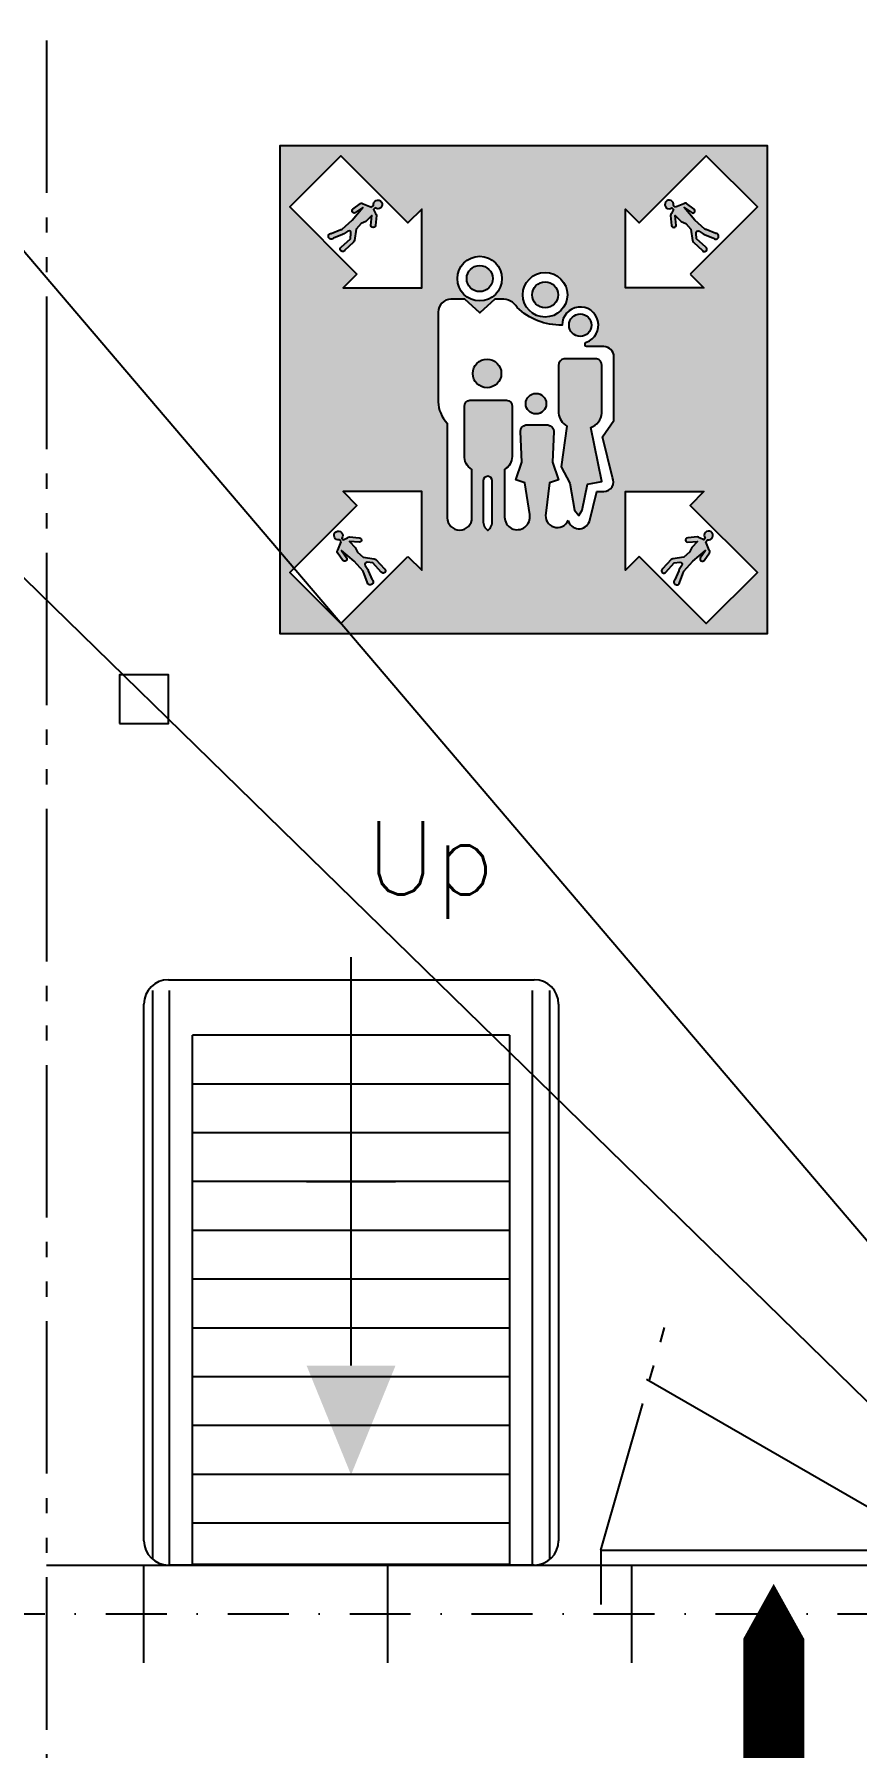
# Model space of a CAD drawing. Header units: millimetres. Extents: x 1084702 to 1166801, y 36632 to 124519.
# Drawn here: x 1104668 to 1106354, y 61854 to 65366 of the extents above; entities that cross this region are included whole.
import ezdxf

# ---------------------------------------------------------------- set-up
doc = ezdxf.new("R2010")
doc.units = ezdxf.units.MM
doc.header["$LTSCALE"] = 250
doc.linetypes.add('DASHDOT', pattern=[1, 0.5, -0.25, 0, -0.25])
doc.linetypes.add('PHANTOM', pattern=[2.1, 1.25, -0.2, 0.125, -0.2, 0.125, -0.2])
doc.layers.get('0').update_dxf_attribs({"color": 255})
for name, color, linetype in [('%posline', 240, 'Continuous'), ('%symbol', 1, 'Continuous'), ('SAFECO3', 80, 'Continuous'), ('SAFECO7', 255, 'Continuous')]:
    doc.layers.add(name, color=color, linetype=linetype)
doc.styles.add('18', font='romans', dxfattribs={"height": 180})
doc.styles.add('ROMANS', font='ROMANS.shx', dxfattribs={"height": 100})
doc.dimstyles.new('dott', dxfattribs={"dimscale": 100, "dimtxt": 150, "dimasz": 0.01, "dimexe": 0.5, "dimexo": 1, "dimgap": 1, "dimtad": 1, "dimdsep": 46, "dimtxsty": 'ROMANS', "dimcen": 1.5, "dimclrd": 1, "dimclre": 1, "dimclrt": 2, "dimazin": 2, "dimtfac": 1, "dimtmove": 2, "dimatfit": 3, "dimldrblk": 'DOT', "dimfxl": 1, "dimtvp": 100, "dimtolj": 1, "dimarcsym": 0})

# ---------------------------------------------------------------- blocks, each defined once
blk = doc.blocks.new('A$C64097268')
for p, q in [((12500, -99.9999999999709), (12500, 100.0000000000291)), ((13000, -99.9999999999709), (13000, 100.0000000000291)), ((13500, -99.9999999999709), (13500, 100.0000000000291))]:
    blk.add_line(p, q)
at = {"linetype": 'DASHDOT'}
blk.add_line((-2084.205947532144, 0), (35128.7032418942, 0), dxfattribs=at)
blk = doc.blocks.new('A.4.12_SYMB')
at = {"layer": 'SAFECO3'}
h = blk.add_hatch(color=256, dxfattribs=at)
h.dxf.hatch_style = 1
h.paths.add_polyline_path([(284.4558089720649, 189.9455531190179), (250.5955905066057, 156.0853346535005), (250.5955905065766, 349.4044094930869), (443.9146653461703, 349.4044094930869), (410.0544468805729, 315.5441910275258), (575.3676164604312, 150.2310214474855), (449.7689785519233, 24.6323835390067)], flags=16)
h.paths.add_polyline_path([(-284.4558089720686, 189.9455531190179), (-250.5955905066094, 156.0853346535005), (-250.5955905065803, 349.4044094930869), (-443.9146653461739, 349.4044094930869), (-410.0544468805765, 315.5441910275258), (-575.3676164604349, 150.2310214474855), (-449.7689785519269, 24.6323835390067)], flags=16)
h.paths.add_polyline_path([(-410.054446880431, 884.4558089714992), (-443.9146653459411, 850.59559050604), (-250.5955905063547, 850.5955905059964), (-250.5955905063547, 1043.914665345597), (-284.4558089719376, 1010.054446880007), (-449.7689785519269, 1175.367616459858), (-575.3676164604203, 1049.76897855135)], flags=16)
edge = h.paths.add_edge_path(flags=16)
edge.add_arc((-69.95970916863917, 276.2832214415248), 29.08609151398931, 176.9386580489197, 231.9375240452296)
edge.add_arc((-105.8240446710206, 276.2832214428927), 29.08609151447079, 308.0624759516371, 363.0613419474321)
edge.add_line((-76.77946102854366, 277.836566421669), (-76.77946102854366, 375.7894997647636))
edge.add_arc((-87.8918769195534, 375.7894997647672), 11.11241589100609, 0, 180)
edge.add_line((-99.00429281055585, 375.7894997647672), (-99.0042928105413, 277.8365664221365))
edge = h.paths.add_edge_path(flags=16)
edge.add_arc((136.3145440171338, 285.4368471187336), 27.45027167062165, 193.9662888125568, 339.5525834835104)
edge.add_line((162.0352618909728, 275.8471606355888), (180.4140572745, 349.3574473266053))
edge.add_line((180.4140572745, 349.3574473266053), (197.7618900018842, 349.3574473266053))
edge.add_arc((197.2672413349774, 373.419200532604), 24.06683703044036, 271.177690141461, 386.2091549192287)
edge.add_line((218.8597142132039, 384.0483001959074), (194.2352102524364, 484.2978774713883))
edge.add_line((194.2352102524364, 484.2978774713993), (222.4773515556935, 523.9174776876553))
edge.add_line((222.4773515556935, 523.9174776876462), (222.4773515556935, 680.8082837125312))
edge.add_arc((197.437450546573, 680.8082837125403), 25.03990100912142, 359.9999999999979, 449.9999999999979)
edge.add_line((197.437450546573, 705.8481847216608), (155.368525773627, 705.8481847216608))
edge.add_arc((156.8119422903819, 711.1877680896578), 5.531238720643241, 136.850073807094, 254.8731339830521, ccw=False)
edge.add_line((152.7765352033439, 714.9706362378492), (155.0554695997471, 716.5158261203851))
edge.add_arc((139.6310023796959, 758.6131682753621), 44.8341433009997, 290.1228353770673, 540.000000000033)
edge.add_arc((92.02107653830717, 912.6079127300909), 154.0197594089676, 225.6216490149711, 271.0326547432466, ccw=False)
edge.add_arc((-51.09225919153869, 781.1688993361458), 41.33658518183552, 31.10594031188455, 93.91654334430692)
edge.add_line((-53.91568664460829, 822.4089470072213), (-70.69432812562627, 822.4089470071121))
edge.add_line((-70.69432812562627, 822.4089470071049), (-107.6084937633659, 788.7562116928875))
edge.add_line((-107.6084937633659, 788.7562116928893), (-144.1185210863277, 822.4089470071067))
edge.add_line((-144.1185210863277, 822.4089470071049), (-178.4840806778975, 822.4089470071049))
edge.add_arc((-178.4840806779121, 790.9394201533869), 31.46952685372344, 89.99999999997019, 179.9999999999702)
edge.add_line((-209.9536075316373, 790.9394201534014), (-209.9536075316373, 570.45639992629))
edge.add_arc((-131.8847175361461, 572.3567380689346), 78.09201540608541, 181.3944076563606, 224.3677224400403)
edge.add_line((-187.7101005545501, 517.7500582483044), (-187.7101005545501, 285.1435865563162))
edge.add_arc((-157.2372520535009, 285.1435865563108), 30.47284850104916, 180, 360)
edge.add_line((-126.7644035524518, 285.1435865563108), (-126.7644035524518, 404.0041667860678))
edge.add_arc((-108.9575374273718, 435.6739495876245), 36.33262478674489, 174.9168825694064, 240.6523991536445, ccw=False)
edge.add_line((-145.1472738285684, 438.893049323), (-145.1472738285684, 558.3049525108017))
edge.add_arc((-129.6953712186169, 559.2400170745241), 15.48016924990881, 97.43061150962251, 183.4630038821111, ccw=False)
edge.add_line((-131.6973502980054, 574.5901870987145), (-41.49283241509147, 574.5901870987145))
edge.add_arc((-43.1815651863817, 559.4987262056238), 15.18565145985684, -4.508785120529808, 83.61516972870169, ccw=False)
edge.add_line((-28.04290888452852, 558.3049525107781), (-28.04290888452852, 435.6739495877518))
edge.add_arc((-64.37553367122928, 435.6739495877118), 36.33262478669978, -60.652399151184284, 4.348521542851813e-11, ccw=False)
edge.add_line((-46.56866754481052, 404.0041667869664), (-46.56866754481052, 286.7541021457273))
edge.add_arc((-15.43204041590252, 286.7541021457291), 31.13662712890915, 179.9999999999897, 370.8809182332527)
edge.add_line((15.14480105065559, 292.6317134712299), (3.565323816210366, 370.8060960767143))
edge.add_line((3.565323816210366, 370.8060960767034), (-18.69606870743337, 378.5936187265088))
edge.add_line((-18.69606870743337, 378.5936187265324), (-4.35206903204562, 421.7311059965195))
edge.add_line((-4.35206903204562, 421.7311059964995), (-7.402146302019901, 496.9110523158488))
edge.add_arc((8.04975630791705, 497.846116879562), 15.4801692498934, 97.43061150957539, 183.4630038820639, ccw=False)
edge.add_line((6.047777228543055, 513.1962869037234), (60.22992698239796, 513.1962869038325))
edge.add_arc((58.52989091000745, 497.2718426601641), 16.01493200477346, -1.2908898390999752, 83.90638934166071, ccw=False)
edge.add_line((74.54075838946846, 496.9110523158597), (71.49068111950146, 421.7311059965105))
edge.add_line((71.49068111950146, 421.7311059964995), (85.83468079488193, 378.5936187265124))
edge.add_line((85.83468079488193, 378.5936187265324), (63.57328827124547, 370.806096076727))
edge.add_line((63.57328827124547, 370.8060960767034), (55.14233482587406, 296.0939304006206))
edge.add_arc((83.12058048011932, 289.6980293600063), 28.69999616743959, 167.1232985275537, 337.7087573139436)
h.paths.add_polyline_path([(410.0544468804273, 884.4558089714992), (443.9146653459375, 850.59559050604), (250.5955905063511, 850.5955905059964), (250.5955905063511, 1043.914665345597), (284.4558089719339, 1010.054446880007), (449.7689785519233, 1175.367616459858), (575.3676164604167, 1049.76897855135)], flags=16)
edge = h.paths.add_edge_path(flags=16)
edge.add_arc((53.17836467137204, 833.351652383717), 54.85456799079878, 0, 360)
edge = h.paths.add_edge_path(flags=16)
edge.add_arc((-107.8435245560195, 873.2123532542028), 54.85456799079878, 0, 360)
h.paths.add_polyline_path([(-599.9999999994561, 1199.999999998909), (-599.9999999994561, 0), (599.9999999994525, 0), (599.9999999994525, 1199.999999998909)])
h = blk.add_hatch(color=256, dxfattribs=at)
h.dxf.hatch_style = 1
edge = h.paths.add_edge_path()
edge.add_line((-374.2084469012134, 1048.898365538393), (-368.9101621943646, 1052.74828799675))
edge.add_arc((-358.5847579336205, 1055.5048826407), 10.68703827909971, -128.43180243366498, 194.9477530348291, ccw=False)
edge.add_line((-365.2276358203908, 1047.133206550439), (-368.9656853756478, 1043.390605070286))
edge.add_line((-368.9656853756478, 1043.390605070294), (-364.3233023483717, 1032.995344297648))
edge.add_arc((-367.6115678424485, 1028.080591343241), 5.913331257605332, -1.0992948773491662e-09, 56.21509550585222, ccw=False)
edge.add_line((-361.6982365848398, 1028.08059134314), (-364.4401320640918, 1004.044334618353))
edge.add_arc((-369.8815943889149, 1004.044334618215), 5.441462324823078, -179.99999999999045, 1.4459828889812343e-09, ccw=False)
edge.add_line((-375.323056713738, 1004.044334618215), (-373.5248991006683, 1028.08059134314))
edge.add_line((-373.5248991006683, 1028.08059134314), (-387.901657293407, 1013.900545392004))
edge.add_line((-387.901657293407, 1013.900545392011), (-399.2537639606253, 1008.410595989182))
edge.add_line((-399.2537639606253, 1008.410595989175), (-412.0685572977327, 994.5032898513891))
edge.add_line((-412.0685572977327, 994.5032898513891), (-415.936052895684, 967.3105243503742))
edge.add_arc((-421.6066166648834, 967.3105243513419), 5.67056376919669, 310.1102345710815, 359.9999999900856, ccw=False)
edge.add_line((-417.9532978045409, 962.9736412810889), (-440.4357326652698, 942.0723267472949))
edge.add_arc((-445.2010751912039, 945.5422506979376), 5.894816503749327, 127.7011693281068, 323.93945229403755, ccw=False)
edge.add_line((-448.8060100676612, 950.2062946674414), (-425.9532240159915, 970.952268160554))
edge.add_line((-425.9532240159915, 970.9522681605595), (-424.5268006936185, 984.7019717206276))
edge.add_arc((-429.3534660099194, 985.7143240211299), 4.931688884747037, 348.1544038495861, 483.981112658112)
edge.add_line((-432.1098835094181, 989.8037882677454), (-442.1836896441619, 983.1799537596089))
edge.add_arc((-446.1071118731434, 988.1720896445622), 6.349382858253933, 278.2122860089647, 308.1645332735707, ccw=False)
edge.add_line((-445.2001586004644, 981.8878157452273), (-467.6250014714915, 972.2818849845753))
edge.add_arc((-472.8776336300889, 977.2879528193153), 7.256091217686469, 89.99999999997442, 316.37681927019736, ccw=False)
edge.add_line((-472.8776336300889, 984.5440440370003), (-449.1243987958314, 993.7587382232305))
edge.add_arc((-446.1071118736672, 988.1720896457118), 6.349382859712816, 90.0000000000415, 118.37299007422459, ccw=False)
edge.add_line((-446.1071118736745, 994.5214725054248), (-421.4072491153656, 1017.010991443472))
edge.add_line((-421.4072491153656, 1017.010991443472), (-395.6095251425304, 1048.109828774221))
edge.add_line((-395.6095251425304, 1048.109828774206), (-414.7955165984768, 1034.83684219572))
edge.add_arc((-416.6145321983004, 1039.894467889768), 5.374792592584397, 125.8623551126613, 289.78152805842996, ccw=False)
edge.add_line((-419.7633007487548, 1044.250343465217), (-401.1753258760164, 1057.863853142633))
edge.add_arc((-398.4661634455351, 1052.944764924643), 5.615780441869065, 47.74809498689888, 118.84354805907219, ccw=False)
edge.add_line((-394.6901608688513, 1057.101541862619), (-374.2084469012134, 1048.898365538385))
edge = h.paths.add_edge_path()
edge.add_line((374.2084469012098, 1048.898365538393), (368.910162194361, 1052.74828799675))
edge.add_arc((358.5847579336169, 1055.5048826407), 10.68703827909971, 345.0522469651709, 668.431802433665)
edge.add_line((365.2276358203871, 1047.133206550439), (368.9656853756442, 1043.390605070286))
edge.add_line((368.9656853756442, 1043.390605070294), (364.3233023483681, 1032.995344297648))
edge.add_arc((367.6115678424449, 1028.080591343241), 5.913331257605332, 123.7849044941479, 180.0000000010993)
edge.add_line((361.6982365848362, 1028.08059134314), (364.4401320640882, 1004.044334618353))
edge.add_arc((369.8815943889113, 1004.044334618215), 5.441462324823078, 179.999999998554, 359.9999999999905)
edge.add_line((375.3230567137343, 1004.044334618215), (373.5248991006647, 1028.08059134314))
edge.add_line((373.5248991006647, 1028.08059134314), (387.9016572934033, 1013.900545392004))
edge.add_line((387.9016572934033, 1013.900545392011), (399.2537639606217, 1008.410595989182))
edge.add_line((399.2537639606217, 1008.410595989175), (412.0685572977291, 994.5032898513891))
edge.add_line((412.0685572977291, 994.5032898513891), (415.9360528956804, 967.3105243503742))
edge.add_arc((421.6066166648798, 967.3105243513419), 5.67056376919669, 180.0000000099144, 229.8897654289185)
edge.add_line((417.9532978045372, 962.9736412810889), (440.4357326652662, 942.0723267472949))
edge.add_arc((445.2010751912003, 945.5422506979376), 5.894816503749327, 216.0605477059624, 412.2988306718931)
edge.add_line((448.8060100676576, 950.2062946674414), (425.9532240159879, 970.952268160554))
edge.add_line((425.9532240159879, 970.9522681605595), (424.5268006936149, 984.7019717206276))
edge.add_arc((429.3534660099158, 985.7143240211299), 4.931688884747037, 56.01888734188799, 191.8455961504139, ccw=False)
edge.add_line((432.1098835094144, 989.8037882677454), (442.1836896441582, 983.1799537596089))
edge.add_arc((446.1071118731397, 988.1720896445622), 6.349382858253933, 231.8354667264292, 261.7877139910353)
edge.add_line((445.2001586004608, 981.8878157452273), (467.6250014714878, 972.2818849845753))
edge.add_arc((472.8776336300853, 977.2879528193153), 7.256091217686469, 223.6231807298026, 450.0000000000256)
edge.add_line((472.8776336300853, 984.5440440370003), (449.1243987958278, 993.7587382232305))
edge.add_arc((446.1071118736636, 988.1720896457118), 6.349382859712816, 61.6270099257754, 89.99999999995845)
edge.add_line((446.1071118736709, 994.5214725054248), (421.407249115362, 1017.010991443472))
edge.add_line((421.407249115362, 1017.010991443472), (395.6095251425268, 1048.109828774221))
edge.add_line((395.6095251425268, 1048.109828774206), (414.7955165984731, 1034.83684219572))
edge.add_arc((416.6145321982967, 1039.894467889768), 5.374792592584397, 250.21847194157, 414.1376448873386)
edge.add_line((419.7633007487511, 1044.250343465217), (401.1753258760127, 1057.863853142633))
edge.add_arc((398.4661634455315, 1052.944764924643), 5.615780441869065, 61.15645194092782, 132.2519050131012)
edge.add_line((394.6901608688477, 1057.101541862619), (374.2084469012098, 1048.898365538385))
edge = h.paths.add_edge_path()
edge.add_line((-448.8983655389693, 225.7915530982136), (-452.7482879973268, 231.0898378050733))
edge.add_arc((-455.5048826412913, 241.4152420658211), 10.68703827910287, -38.43180243363929, 284.9477530348549, ccw=False)
edge.add_line((-447.133206551016, 234.7723641790508), (-443.3906050708629, 231.0343146237738))
edge.add_line((-443.3906050708629, 231.0343146237719), (-432.9953442982169, 235.6766976510571))
edge.add_arc((-428.0805913438398, 232.3884321569931), 5.913331257600774, 89.99999999881811, 146.2150955057696, ccw=False)
edge.add_line((-428.0805913437162, 238.3017634145945), (-404.0443346189295, 235.5598679353643))
edge.add_arc((-404.0443346187913, 230.1184056105267), 5.441462324824897, -89.99999999999051, 90.0000000014461, ccw=False)
edge.add_line((-404.0443346187913, 224.6769432857109), (-428.0805913437162, 226.4751008987678))
edge.add_line((-428.0805913437162, 226.475100898766), (-413.9005453925802, 212.0983427060273))
edge.add_line((-413.9005453925802, 212.0983427060128), (-408.4105959897515, 200.7462360388035))
edge.add_line((-408.4105959897515, 200.7462360388163), (-394.5032898519657, 187.9314427017143))
edge.add_line((-394.5032898519657, 187.9314427017234), (-367.3105243509508, 184.0639471037539))
edge.add_arc((-367.3105243519112, 178.3933833345654), 5.670563769189528, 40.110234571288515, 89.9999999902929, ccw=False)
edge.add_line((-362.9736412816583, 182.0467021949153), (-342.0723267478697, 159.5642673341754))
edge.add_arc((-345.5422506985287, 154.7989248082304), 5.894816503751952, -142.2988306718558, 53.939452294075295, ccw=False)
edge.add_line((-350.2062946680253, 151.1939899317804), (-370.9522681611361, 174.0467759834519))
edge.add_line((-370.9522681611361, 174.0467759834282), (-384.7019717212042, 175.4731993058012))
edge.add_arc((-385.7143240217065, 170.6465339895221), 4.931688884742998, 78.154403849554, 213.98111265808)
edge.add_line((-389.8037882683293, 167.8901164900162), (-383.1799537601928, 157.8163103552833))
edge.add_arc((-388.1720896451825, 153.8928881263128), 6.349382858286217, 8.212286008839499, 38.164533273445784, ccw=False)
edge.add_line((-381.8878157458112, 154.7998413989699), (-372.2818849851628, 132.3749985279646))
edge.add_arc((-377.2879528198773, 127.1223663693527), 7.256091217688823, -179.9999999999826, 46.3768192702405, ccw=False)
edge.add_line((-384.5440440375696, 127.1223663693527), (-393.7587382237998, 150.8756012036101))
edge.add_arc((-388.1720896462884, 153.8928881257598), 6.349382859714582, 179.9999999999685, 208.3729900741516, ccw=False)
edge.add_line((-394.5214725060014, 153.8928881257598), (-417.0109914440491, 178.5927508840578))
edge.add_line((-417.0109914440491, 178.5927508840687), (-448.1098287747973, 204.3904748569148))
edge.add_line((-448.1098287747973, 204.3904748569184), (-434.8368421963114, 185.2044834009575))
edge.add_arc((-439.8944678903372, 183.3854678011412), 5.374792592579738, -144.1376448874338, 19.7815280583348, ccw=False)
edge.add_line((-444.2503434658083, 180.2366992507013), (-457.8638531432243, 198.8246741234361))
edge.add_arc((-452.9447649252197, 201.533836553921), 5.615780441865846, 137.7480949868942, 208.8435480590691, ccw=False)
edge.add_line((-457.1015418632032, 205.309839130583), (-448.8983655389693, 225.7915530982118))
edge = h.paths.add_edge_path()
edge.add_line((448.8983655389657, 225.7915530982136), (452.7482879973231, 231.0898378050733))
edge.add_arc((455.5048826412876, 241.4152420658211), 10.68703827910287, 255.0522469651451, 578.4318024336393)
edge.add_line((447.1332065510123, 234.7723641790508), (443.3906050708592, 231.0343146237738))
edge.add_line((443.3906050708592, 231.0343146237719), (432.9953442982132, 235.6766976510571))
edge.add_arc((428.0805913438362, 232.3884321569931), 5.913331257600774, 33.78490449423041, 90.00000000118196)
edge.add_line((428.0805913437125, 238.3017634145945), (404.0443346189259, 235.5598679353643))
edge.add_arc((404.0443346187876, 230.1184056105267), 5.441462324824897, 89.99999999855396, 269.9999999999905)
edge.add_line((404.0443346187876, 224.6769432857109), (428.0805913437125, 226.4751008987678))
edge.add_line((428.0805913437125, 226.475100898766), (413.9005453925765, 212.0983427060273))
edge.add_line((413.9005453925765, 212.0983427060128), (408.4105959897479, 200.7462360388035))
edge.add_line((408.4105959897479, 200.7462360388163), (394.5032898519621, 187.9314427017143))
edge.add_line((394.5032898519621, 187.9314427017234), (367.3105243509472, 184.0639471037539))
edge.add_arc((367.3105243519076, 178.3933833345654), 5.670563769189528, 90.00000000970708, 139.8897654287115)
edge.add_line((362.9736412816546, 182.0467021949153), (342.0723267478661, 159.5642673341754))
edge.add_arc((345.5422506985251, 154.7989248082304), 5.894816503751952, 126.0605477059247, 322.2988306718557)
edge.add_line((350.2062946680217, 151.1939899317804), (370.9522681611325, 174.0467759834519))
edge.add_line((370.9522681611325, 174.0467759834282), (384.7019717212006, 175.4731993058012))
edge.add_arc((385.7143240217029, 170.6465339895221), 4.931688884742998, -33.98111265808012, 101.845596150446, ccw=False)
edge.add_line((389.8037882683257, 167.8901164900162), (383.1799537601892, 157.8163103552833))
edge.add_arc((388.1720896451789, 153.8928881263128), 6.349382858286217, 141.8354667265541, 171.7877139911605)
edge.add_line((381.8878157458075, 154.7998413989699), (372.2818849851592, 132.3749985279646))
edge.add_arc((377.2879528198737, 127.1223663693527), 7.256091217688823, 133.6231807297595, 359.9999999999825)
edge.add_line((384.544044037566, 127.1223663693527), (393.7587382237962, 150.8756012036101))
edge.add_arc((388.1720896462848, 153.8928881257598), 6.349382859714582, 331.6270099258484, 360.0000000000315)
edge.add_line((394.5214725059977, 153.8928881257598), (417.0109914440454, 178.5927508840578))
edge.add_line((417.0109914440454, 178.5927508840687), (448.1098287747936, 204.3904748569148))
edge.add_line((448.1098287747936, 204.3904748569184), (434.8368421963078, 185.2044834009575))
edge.add_arc((439.8944678903335, 183.3854678011412), 5.374792592579738, 160.2184719416652, 324.1376448874339)
edge.add_line((444.2503434658047, 180.2366992507013), (457.8638531432207, 198.8246741234361))
edge.add_arc((452.9447649252161, 201.533836553921), 5.615780441865846, 331.1564519409309, 402.2519050131058)
edge.add_line((457.1015418631996, 205.309839130583), (448.8983655389657, 225.7915530982118))
h = blk.add_hatch(color=256, dxfattribs=at)
h.dxf.hatch_style = 1
edge = h.paths.add_edge_path()
edge.add_arc((139.631002379725, 758.613168275333), 27.54664685138735, 0, 360)
edge = h.paths.add_edge_path()
edge.add_arc((53.17836467137204, 833.351652383717), 32.02466599941474, 0, 360)
edge = h.paths.add_edge_path()
edge.add_arc((-107.8435245560195, 873.2123532542028), 32.02466599941474, 0, 360)
edge = h.paths.add_edge_path()
edge.add_line((144.2943882934105, 303.6174421238247), (157.056970334188, 367.6465526586089))
edge.add_line((157.056970334188, 367.6465526586107), (192.4627605838741, 374.0245961972996))
edge.add_line((192.4627605838741, 374.0245961972978), (165.2367074941849, 507.3567819855471))
edge.add_arc((153.7294857438519, 544.9406025860953), 39.3059756696819, 287.0232722365002, 356.4406868707364)
edge.add_line((192.9596427642227, 542.500417449075), (192.9596427642082, 659.4383816722457))
edge.add_arc((176.8349255375488, 660.1542499276402), 16.14060014370175, 357.4579824506301, 440.4610323305748)
edge.add_line((179.5097192326193, 676.0716759660427), (99.7522855257539, 676.0716759660427))
edge.add_arc((102.4270792222796, 660.1542499275092), 16.14060014408215, 99.53896767443698, 182.5420175477418)
edge.add_line((86.30236199522005, 659.4383816725458), (86.30236199522005, 542.500417449075))
edge.add_arc((125.5325190149288, 544.9406025853823), 39.30597566897792, 183.5593131282778, 240.993345383928)
edge.add_line((106.4726111999535, 510.5650351373479), (92.8457803877809, 410.3063732537121))
edge.add_line((92.8457803877809, 410.3063732536975), (113.8015979069078, 370.039735418668))
edge.add_line((113.8015979069078, 370.0397354186862), (125.7755677872974, 303.6174421238411))
edge.add_line((125.7755677872974, 303.6174421238247), (135.953533534228, 290.4526930895936))
edge.add_line((135.953533534228, 290.45269308961), (144.2943882934105, 303.6174421238411))
h = blk.add_hatch(color=256, dxfattribs=at)
h.dxf.hatch_style = 1
h.paths.add_polyline_path([(-124.8256249550413, 639.8609652272135, 1), (-54.60362500245719, 639.8609652272135, 1)])
h.paths.add_polyline_path([(5.577205781306475, 565.507068721301, 1), (56.07494700627831, 565.507068721301, 1)])
blk.add_lwpolyline([(-99.0042928105413, 277.8365664221346, 0.2446931989363651), (-87.8918769203101, 253.3826083648746, 0.2446931989339846), (-76.77946102854366, 277.836566421669), (-76.77946102854366, 375.7894997647672, 0.9999999999999999), (-99.00429281055585, 375.7894997647672)], format="xyb", close=True, dxfattribs=at)
at = {"layer": 'SAFECO7', "lineweight": -3}
blk.add_lwpolyline([(-600.0000000005475, 0), (599.9999999994525, 0), (599.9999999994525, 1200), (-600.0000000005475, 1200)], close=True, dxfattribs=at)
at = {"layer": 'SAFECO7'}
for points in [[(-599.9999999994561, 1199.999999998909), (-599.9999999994561, 0), (599.9999999994525, 0), (599.9999999994525, 1199.999999998909)], [(-410.054446880431, 884.4558089714992), (-443.9146653459411, 850.59559050604), (-250.5955905063547, 850.5955905059964), (-250.5955905063547, 1043.914665345597), (-284.4558089719376, 1010.054446880007), (-449.7689785519269, 1175.367616459858), (-575.3676164604203, 1049.76897855135)], [(410.0544468804273, 884.4558089714992), (443.9146653459375, 850.59559050604), (250.5955905063511, 850.5955905059964), (250.5955905063511, 1043.914665345597), (284.4558089719339, 1010.054446880007), (449.7689785519233, 1175.367616459858), (575.3676164604167, 1049.76897855135)], [(-284.4558089720686, 189.9455531190179), (-250.5955905066094, 156.0853346535005), (-250.5955905065803, 349.4044094930869), (-443.9146653461739, 349.4044094930869), (-410.0544468805765, 315.5441910275258), (-575.3676164604349, 150.2310214474855), (-449.7689785519269, 24.6323835390067)], [(284.4558089720649, 189.9455531190179), (250.5955905066057, 156.0853346535005), (250.5955905065766, 349.4044094930869), (443.9146653461703, 349.4044094930869), (410.0544468805729, 315.5441910275258), (575.3676164604312, 150.2310214474855), (449.7689785519233, 24.6323835390067)]]:
    blk.add_lwpolyline(points, close=True, dxfattribs=at)
for points in [[(-374.2084469012134, 1048.898365538393), (-368.9101621943646, 1052.748287996757, -6.204984800590443), (-365.2276358203908, 1047.133206550439), (-368.9656853756478, 1043.390605070294), (-364.3233023483717, 1032.99534429764, -0.2503251109406948), (-361.6982365848398, 1028.08059134314), (-364.4401320640918, 1004.044334618346, -1.000000000012536), (-375.323056713738, 1004.044334618215), (-373.5248991006683, 1028.08059134314), (-387.901657293407, 1013.900545392011), (-399.2537639606253, 1008.410595989175), (-412.0685572977327, 994.5032898513891), (-415.936052895684, 967.3105243503815, -0.2211900874073645), (-417.9532978045409, 962.9736412810889), (-440.4357326652698, 942.0723267472931, -1.152786898038643), (-448.8060100676612, 950.2062946674414), (-425.9532240159915, 970.9522681605595), (-424.5268006936185, 984.7019717206276, 0.67340894380929), (-432.1098835094181, 989.8037882677454), (-442.1836896441619, 983.1799537596089, -0.1314405313985718), (-445.2001586004644, 981.8878157452273), (-467.6250014714915, 972.2818849845789, -1.516245876085782), (-472.8776336300889, 984.5440440370003), (-449.1243987958314, 993.7587382232305, -0.1244369046760365), (-446.1071118736745, 994.5214725054248), (-421.4072491153656, 1017.010991443472), (-395.6095251425304, 1048.109828774206), (-414.7955165984768, 1034.836842195728, -0.8686677511470415), (-419.7633007487548, 1044.250343465217), (-401.1753258760164, 1057.863853142655, -0.3205617537244725), (-394.6901608688513, 1057.101541862619)], [(374.2084469012098, 1048.898365538393), (368.910162194361, 1052.748287996757, 6.204984800590443), (365.2276358203871, 1047.133206550439), (368.9656853756442, 1043.390605070294), (364.3233023483681, 1032.99534429764, 0.2503251109406948), (361.6982365848362, 1028.08059134314), (364.4401320640882, 1004.044334618346, 1.000000000012536), (375.3230567137343, 1004.044334618215), (373.5248991006647, 1028.08059134314), (387.9016572934033, 1013.900545392011), (399.2537639606217, 1008.410595989175), (412.0685572977291, 994.5032898513891), (415.9360528956804, 967.3105243503815, 0.2211900874073645), (417.9532978045372, 962.9736412810889), (440.4357326652662, 942.0723267472931, 1.152786898038643), (448.8060100676576, 950.2062946674414), (425.9532240159879, 970.9522681605595), (424.5268006936149, 984.7019717206276, -0.67340894380929), (432.1098835094144, 989.8037882677454), (442.1836896441582, 983.1799537596089, 0.1314405313985718), (445.2001586004608, 981.8878157452273), (467.6250014714878, 972.2818849845789, 1.516245876085782), (472.8776336300853, 984.5440440370003), (449.1243987958278, 993.7587382232305, 0.1244369046760365), (446.1071118736709, 994.5214725054248), (421.407249115362, 1017.010991443472), (395.6095251425268, 1048.109828774206), (414.7955165984731, 1034.836842195728, 0.8686677511470415), (419.7633007487511, 1044.250343465217), (401.1753258760127, 1057.863853142655, 0.3205617537244725), (394.6901608688477, 1057.101541862619)], [(109.6757600721085, 278.8116977074824, 0.7371712831483443), (162.0352618909728, 275.8471606355888), (180.4140572745, 349.3574473266053), (197.7618900018842, 349.3574473266053, 0.5487974132708491), (218.8597142132039, 384.0483001959074), (194.2352102524364, 484.2978774713993), (222.4773515556935, 523.9174776876462), (222.4773515556935, 680.8082837125403, 0.414213562373095), (197.437450546573, 705.8481847216608), (155.368525773627, 705.8481847216608, -0.5659056127738544), (152.7765352033439, 714.9706362378492), (155.0554695997471, 716.5158261204051, 1.91847091850797), (94.7968590786968, 758.613168275333, -0.2007773414033378), (-15.69931580484445, 802.5242928684747, 0.2811372435668754), (-53.91568664460829, 822.4089470072213), (-70.69432812562627, 822.4089470071049), (-107.6084937633659, 788.7562116928893), (-144.1185210863277, 822.4089470071049), (-178.4840806778975, 822.4089470071049, 0.414213562373095), (-209.9536075316373, 790.9394201534014), (-209.9536075316373, 570.45639992629, 0.1897353015755642), (-187.7101005545501, 517.7500582483044), (-187.7101005545501, 285.1435865563108, 0.9999999999999999), (-126.7644035524518, 285.1435865563108), (-126.7644035524518, 404.0041667860642, -0.2949586396531177), (-145.1472738285684, 438.893049323), (-145.1472738285684, 558.3049525108072, -0.3940737539310137), (-131.6973502980054, 574.5901870987145), (-41.49283241509147, 574.5901870987145, -0.4046555061282764), (-28.04290888452852, 558.3049525107781), (-28.04290888452852, 435.6739495877555, -0.2710025366457201), (-46.56866754481052, 404.0041667869664), (-46.56866754481052, 286.7541021457291, 1.099765455609185), (15.14480105065559, 292.6317134712299), (3.565323816210366, 370.8060960767034), (-18.69606870743337, 378.5936187265324), (-4.35206903204562, 421.7311059964995), (-7.402146302019901, 496.9110523158597, -0.3940737539310138), (6.047777228543055, 513.1962869037234), (60.22992698239796, 513.1962869038398, -0.3898700315709013), (74.54075838946846, 496.9110523158597), (74.54075838946846, 496.9110523158597), (71.49068111950146, 421.7311059964995), (85.83468079488193, 378.5936187265324), (63.57328827124547, 370.8060960767034), (55.14233482587406, 296.0939304006315, 0.9210417137923897)], [(144.2943882934105, 303.6174421238247), (157.056970334188, 367.6465526586107), (192.4627605838741, 374.0245961972978), (165.2367074941849, 507.3567819855525, 0.3125063033269226), (192.9596427642227, 542.500417449075), (192.9596427642082, 659.4383816722548, 0.378881326552054), (179.5097192326193, 676.0716759660427), (99.7522855257539, 676.0716759660427, 0.3788813265189232), (86.30236199522005, 659.4383816725458), (86.30236199522005, 542.500417449075, 0.2559845927159219), (106.4726111999535, 510.5650351373479), (92.8457803877809, 410.3063732536975), (113.8015979069078, 370.0397354186862), (125.7755677872974, 303.6174421238247), (135.953533534228, 290.45269308961)], [(-448.8983655389693, 225.7915530982136), (-452.7482879973268, 231.089837805077, -6.204984800590443), (-447.133206551016, 234.7723641790508), (-443.3906050708629, 231.0343146237719), (-432.9953442982169, 235.6766976510553, -0.2503251109406948), (-428.0805913437162, 238.3017634145945), (-404.0443346189295, 235.5598679353716, -1.000000000012536), (-404.0443346187913, 224.6769432857109), (-428.0805913437162, 226.475100898766), (-413.9005453925802, 212.0983427060128), (-408.4105959897515, 200.7462360388163), (-394.5032898519657, 187.9314427017234), (-367.3105243509508, 184.063947103743, -0.2211900874073645), (-362.9736412816583, 182.0467021949153), (-342.0723267478697, 159.564267334179, -1.152786898038643), (-350.2062946680253, 151.1939899317804), (-370.9522681611361, 174.0467759834282), (-384.7019717212042, 175.4731993058231, 0.67340894380929), (-389.8037882683293, 167.8901164900162), (-383.1799537601928, 157.8163103552797, -0.1314405313985718), (-381.8878157458112, 154.7998413989699), (-372.2818849851628, 132.3749985279574, -1.516245876085782), (-384.5440440375696, 127.1223663693527), (-393.7587382237998, 150.8756012036029, -0.1244369046760365), (-394.5214725060014, 153.8928881257598), (-417.0109914440491, 178.5927508840687), (-448.1098287747973, 204.3904748569184), (-434.8368421963114, 185.204483400943, -0.8686677511470415), (-444.2503434658083, 180.2366992507013), (-457.8638531432243, 198.8246741234325, -0.3205617537244725), (-457.1015418632032, 205.309839130583)], [(448.8983655389657, 225.7915530982136), (452.7482879973231, 231.089837805077, 6.204984800590443), (447.1332065510123, 234.7723641790508), (443.3906050708592, 231.0343146237719), (432.9953442982132, 235.6766976510553, 0.2503251109406948), (428.0805913437125, 238.3017634145945), (404.0443346189259, 235.5598679353716, 1.000000000012536), (404.0443346187876, 224.6769432857109), (428.0805913437125, 226.475100898766), (413.9005453925765, 212.0983427060128), (408.4105959897479, 200.7462360388163), (394.5032898519621, 187.9314427017234), (367.3105243509472, 184.063947103743, 0.2211900874073645), (362.9736412816546, 182.0467021949153), (342.0723267478661, 159.564267334179, 1.152786898038643), (350.2062946680217, 151.1939899317804), (370.9522681611325, 174.0467759834282), (384.7019717212006, 175.4731993058231, -0.67340894380929), (389.8037882683257, 167.8901164900162), (383.1799537601892, 157.8163103552797, 0.1314405313985718), (381.8878157458075, 154.7998413989699), (372.2818849851592, 132.3749985279574, 1.516245876085782), (384.544044037566, 127.1223663693527), (393.7587382237962, 150.8756012036029, 0.1244369046760365), (394.5214725059977, 153.8928881257598), (417.0109914440454, 178.5927508840687), (448.1098287747936, 204.3904748569184), (434.8368421963078, 185.204483400943, 0.8686677511470415), (444.2503434658047, 180.2366992507013), (457.8638531432207, 198.8246741234325, 0.3205617537244725), (457.1015418631996, 205.309839130583)]]:
    blk.add_lwpolyline(points, format="xyb", close=True, dxfattribs=at)
for centre, radius in [((-107.8435245560195, 873.2123532542028), 54.85456799079878), ((-107.8435245560195, 873.2123532542028), 32.02466599941474), ((53.17836467137204, 833.351652383717), 54.85456799079878), ((53.17836467137204, 833.351652383717), 32.02466599941474), ((139.631002379725, 758.613168275333), 27.54664685138735), ((-89.71462497874927, 639.8609652272135), 35.11099997628962), ((30.82607639379239, 565.507068721301), 25.24887061248908)]:
    blk.add_circle(centre, radius, dxfattribs=at)
blk = doc.blocks.new('A.3.1_SYMB')
at = {"layer": 'SAFECO3'}
blk.add_lwpolyline([(0, 0, 0, 359.9999999999998, 0), (-324, 0, 149.9999999999999, 149.9999999999999, 0), (-1008, 0, 149.9999999999999, 149.9999999999999, 0)], format="xyseb", dxfattribs=at)
blk = doc.blocks.new('_Dot')
at = {"color": 0, "linetype": 'ByBlock', "lineweight": -2}
blk.add_line((-0.5, 0), (-1, 0), dxfattribs=at)
at = {"color": 0, "linetype": 'ByBlock', "const_width": 0.5}
blk.add_lwpolyline([(-0.25, 0, 1), (0.25, 0, 1)], format="xyb", close=True, dxfattribs=at)
blk = doc.blocks.new('1-deck_B4_1')
at = {"linetype": 'PHANTOM'}
for p, q in [((86929.59218604595, 32519.42287712361), (86929.59218604595, 22919.42287712359)), ((88066.54465326562, 27850.02748569156), (88201.8739580327, 28323.4535146126))]:
    blk.add_line(p, q, dxfattribs=at)
for p, q in [((87554.17274034338, 28228.29918125508), (87554.17274034338, 29065.58902296443)), ((87179.59229191707, 29019.42309170033), (87929.59229191707, 29019.42309170033)), ((87146.99236673245, 28997.21115452997), (87146.99236673245, 27831.51207907932)), ((87181.99236673245, 27819.42309170033), (87181.99236673245, 28997.21115452997)), ((87926.35332569724, 27819.42309170033), (87926.35332569724, 28997.21115452997)), ((87961.35332569724, 28997.21115453), (87961.35332569724, 27830.80655724654)), ((87129.59229191707, 27869.42309170033), (87129.59229191707, 28969.42309170033)), ((87979.59229191707, 28969.42309170033), (87979.59229191707, 27869.42309170033)), ((87229.17284621496, 27820.50571631824), (87229.17284621496, 28905.4582882167)), ((87879.17284621496, 28905.4582882167), (87229.17284621496, 28905.4582882167)), ((87879.17284621496, 28905.4582882167), (87879.17284621496, 27820.50571631824)), ((87879.17284621496, 28805.4582882167), (87229.17284621496, 28805.4582882167)), ((87879.17284621496, 28705.4582882167), (87229.17284621496, 28705.4582882167)), ((87879.17284621496, 28605.4582882167), (87229.17284621496, 28605.4582882167)), ((87879.17284621496, 28505.4582882167), (87229.17284621496, 28505.4582882167)), ((87879.17284621496, 28405.4582882167), (87229.17284621496, 28405.4582882167)), ((87879.17284621496, 28305.4582882167), (87229.17284621496, 28305.4582882167)), ((87879.17284621496, 28205.4582882167), (87229.17284621496, 28205.4582882167)), ((88766.54465326562, 27850.02748569156), (88160.32687061641, 28200.02748569156)), ((87879.17284621496, 28105.4582882167), (87229.17284621496, 28105.4582882167)), ((87879.17284621496, 28005.4582882167), (87229.17284621496, 28005.4582882167)), ((87879.17284621496, 27905.4582882167), (87229.17284621496, 27905.4582882167)), ((86929.59313972027, 27819.42309170033), (89129.59218604572, 27819.42309170033)), ((87879.17284621496, 27820.50571631824), (87229.17284621496, 27820.50571631824)), ((88066.54465326562, 27850.02748569156), (88766.54465326562, 27850.02748569156)), ((88066.54465326562, 27850.02748569156), (88066.54465326562, 27738.55810606279))]:
    blk.add_line(p, q)
at = {"color": 0, "linetype": 'ByBlock'}
for p, q in [((87645.27242681605, 28605.12901977371), (87463.07326561364, 28605.12901977371)), ((87929.59229191707, 27819.42309170033), (87179.59229191707, 27819.42309170033))]:
    blk.add_line(p, q, dxfattribs=at)
blk.add_lwpolyline([(87079.59218604572, 29544.42287712357), (87179.59218604572, 29544.42287712357), (87179.59218604572, 29644.42287712357), (87079.59218604572, 29644.42287712357)], close=True)
for centre, start, end in [((87179.59229191707, 28969.42309170033), 90, 180), ((87929.59229191707, 28969.42309170033), 0, 90), ((87179.59229191707, 27869.42309170033), 180, 270), ((87929.59229191707, 27869.42309170033), 270, 0)]:
    blk.add_arc(centre, 50.00000000000001, start, end)
blk.add_solid([(87645.27232094447, 28228.29918125508), (87554.17274034338, 28004.49873773314), (87463.07315974229, 28228.29918125508)])
at = {"style": '18'}
blk.add_text('Up', height=150, dxfattribs=at).set_placement((87585.76339555706, 29194.16001295645))

msp = doc.modelspace()

# ---------------------------------------------------------------- block references
at = {"layer": '%symbol', "xscale": 0.8333333333329453, "yscale": 0.8333333333329453, "zscale": 0.8333333333329453}
msp.add_blockref('A.4.12_SYMB', (1105670.82456171, 64137.29536972905), dxfattribs=at)
at = {"layer": '%symbol', "xscale": -0.8333333333329453, "yscale": 0.8333333333329453, "zscale": 0.8333333333329453, "rotation": 270}
msp.add_blockref('A.3.1_SYMB', (1106183.815692523, 62189.60117696272), dxfattribs=at)
for name, p in [('1-deck_B4_1', (1017763.01268182, 34408.57612482502)), ('A$C64097268', (1092392.604867866, 62127.99900194863))]:
    msp.add_blockref(name, p)

# ---------------------------------------------------------------- leaders
at = {"layer": '%posline', "linetype": 'ByBlock'}
for points in [[(1107234.468038657, 61724.56489021004), (1100612.527187221, 68189.21165724145)], [(1110036.381337685, 58598.30040016002), (1101859.311602242, 68189.21165724157)], [(1107226.312928169, 65427.95710130245), (1103059.348001083, 68189.21165724145)]]:
    msp.add_leader(points, dimstyle='dott', override={"dimasz": 2, "dimgap": 1, "dimtad": 0, "dimclrd": 256}, dxfattribs=at)

doc.saveas('drawing.dxf')
